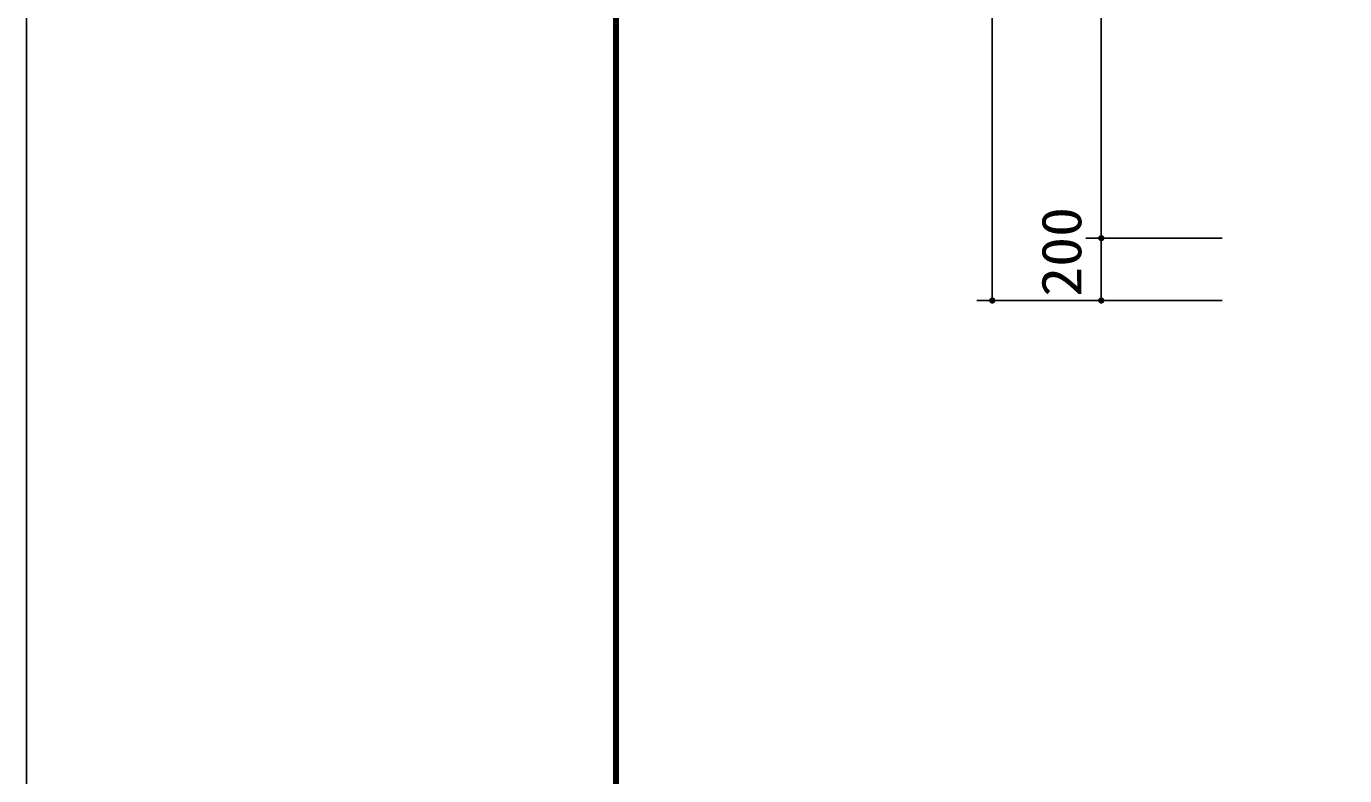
# Model space of a CAD drawing. Units: millimetres, scale not verified. Extents: x -14850 to 14850, y -10500 to 10500.
# Drawn here: x -14850 to -10618, y 3124 to 5528 of the extents above; entities that cross this region are included whole.
import ezdxf
from ezdxf.enums import TextEntityAlignment as Align

# ---------------------------------------------------------------- set-up
doc = ezdxf.new("R2010")
doc.units = ezdxf.units.MM
doc.header["$LTSCALE"] = 50
for name, color, linetype, lineweight in [('0-2_製作', 5, 'Continuous', 25), ('0-6_図面枠', 7, 'Continuous', 25), ('0-7_Axis_waku', 7, 'Continuous', 25)]:
    doc.layers.add(name, color=color, linetype=linetype, lineweight=lineweight)
doc.styles.add('ＭＳ ゴシック', font='')
doc.styles.get('ＭＳ ゴシック').set_extended_font_data('MS Gothic')

msp = doc.modelspace()

# ---------------------------------------------------------------- linework, layer by layer
at = {"layer": '0-2_製作', "color": 2}
for p, q in [((-11749.24, 4648.44), (-11749.24, 7848.44)), ((-11399.24, 7648.44), (-11399.24, 4848.44)), ((-11449.24, 4848.44), (-11010.61, 4848.44)), ((-11399.24, 4848.44), (-11399.24, 4648.44)), ((-11799.24, 4648.44), (-11010.61, 4648.44))]:
    msp.add_line(p, q, dxfattribs=at)
at = {"layer": '0-2_製作'}
for points in [[(-11406.09, 4855.73), (-11409.24, 4848.44), (-11409.22, 4849.06)], [(-11406.09, 4855.73), (-11399.24, 4848.44), (-11409.24, 4848.44)], [(-11399.24, 4848.44), (-11409.16, 4847.18), (-11409.24, 4848.44)], [(-11406.09, 4855.73), (-11409.22, 4849.06), (-11406.95, 4854.81)], [(-11406.95, 4854.81), (-11409.22, 4849.06), (-11409.07, 4850.31)], [(-11399.24, 4848.44), (-11408.93, 4845.95), (-11409.16, 4847.18)], [(-11406.95, 4854.81), (-11409.07, 4850.31), (-11407.69, 4853.79)], [(-11407.69, 4853.79), (-11409.07, 4850.31), (-11408.75, 4851.53)], [(-11399.24, 4848.44), (-11408.54, 4844.75), (-11408.93, 4845.95)], [(-11407.69, 4853.79), (-11408.75, 4851.53), (-11408.29, 4852.69)], [(-11399.24, 4848.44), (-11408.01, 4843.62), (-11408.54, 4844.75)], [(-11399.24, 4848.44), (-11407.33, 4842.56), (-11408.01, 4843.62)], [(-11399.24, 4848.44), (-11406.53, 4841.59), (-11407.33, 4842.56)], [(-11399.24, 4848.44), (-11405.62, 4840.73), (-11406.53, 4841.59)], [(-11405.12, 4856.53), (-11399.24, 4848.44), (-11406.09, 4855.73)], [(-11399.24, 4848.44), (-11404.6, 4839.99), (-11405.62, 4840.73)], [(-11404.06, 4857.2), (-11399.24, 4848.44), (-11405.12, 4856.53)], [(-11399.24, 4848.44), (-11403.5, 4839.39), (-11404.6, 4839.99)], [(-11402.92, 4857.73), (-11399.24, 4848.44), (-11404.06, 4857.2)], [(-11399.24, 4848.44), (-11402.33, 4838.93), (-11403.5, 4839.39)], [(-11401.73, 4858.12), (-11399.24, 4848.44), (-11402.92, 4857.73)], [(-11399.24, 4838.44), (-11402.33, 4838.93), (-11399.24, 4848.44)], [(-11399.24, 4838.44), (-11401.12, 4838.61), (-11402.33, 4838.93)], [(-11400.5, 4858.36), (-11399.24, 4848.44), (-11401.73, 4858.12)], [(-11399.24, 4838.44), (-11399.87, 4838.46), (-11401.12, 4838.61)], [(-11399.24, 4858.44), (-11399.24, 4848.44), (-11400.5, 4858.36)], [(-11398.62, 4858.42), (-11399.24, 4848.44), (-11399.24, 4858.44)], [(-11397.37, 4858.26), (-11399.24, 4848.44), (-11398.62, 4858.42)], [(-11396.15, 4857.95), (-11399.24, 4848.44), (-11397.37, 4858.26)], [(-11394.99, 4857.48), (-11399.24, 4848.44), (-11396.15, 4857.95)], [(-11394.99, 4857.48), (-11389.24, 4848.44), (-11399.24, 4848.44)], [(-11389.24, 4848.44), (-11399.24, 4838.44), (-11399.24, 4848.44)], [(-11389.24, 4848.44), (-11397.99, 4838.51), (-11399.24, 4838.44)], [(-11389.24, 4848.44), (-11396.76, 4838.75), (-11397.99, 4838.51)], [(-11389.24, 4848.44), (-11395.56, 4839.14), (-11396.76, 4838.75)], [(-11389.24, 4848.44), (-11394.43, 4839.67), (-11395.56, 4839.14)], [(-11393.89, 4856.88), (-11389.24, 4848.44), (-11394.99, 4857.48)], [(-11389.24, 4848.44), (-11393.37, 4840.35), (-11394.43, 4839.67)], [(-11392.87, 4856.14), (-11389.24, 4848.44), (-11393.89, 4856.88)], [(-11389.24, 4848.44), (-11392.4, 4841.15), (-11393.37, 4840.35)], [(-11391.95, 4855.28), (-11389.24, 4848.44), (-11392.87, 4856.14)], [(-11389.24, 4848.44), (-11391.54, 4842.06), (-11392.4, 4841.15)], [(-11391.15, 4854.31), (-11389.24, 4848.44), (-11391.95, 4855.28)], [(-11389.26, 4847.81), (-11391.54, 4842.06), (-11389.24, 4848.44)], [(-11389.42, 4846.56), (-11391.54, 4842.06), (-11389.26, 4847.81)], [(-11389.42, 4846.56), (-11390.8, 4843.08), (-11391.54, 4842.06)], [(-11390.48, 4853.25), (-11389.24, 4848.44), (-11391.15, 4854.31)], [(-11389.73, 4845.35), (-11390.8, 4843.08), (-11389.42, 4846.56)], [(-11389.73, 4845.35), (-11390.2, 4844.18), (-11390.8, 4843.08)], [(-11389.95, 4852.12), (-11389.24, 4848.44), (-11390.48, 4853.25)], [(-11389.56, 4850.92), (-11389.24, 4848.44), (-11389.95, 4852.12)], [(-11389.32, 4849.69), (-11389.24, 4848.44), (-11389.56, 4850.92)], [(-11756.09, 4655.73), (-11759.24, 4648.44), (-11756.95, 4654.81)], [(-11756.09, 4655.73), (-11749.24, 4648.44), (-11759.24, 4648.44)], [(-11755.12, 4656.53), (-11749.24, 4648.44), (-11756.09, 4655.73)], [(-11754.06, 4657.2), (-11749.24, 4648.44), (-11755.12, 4656.53)], [(-11752.92, 4657.73), (-11749.24, 4648.44), (-11754.06, 4657.2)], [(-11751.73, 4658.12), (-11749.24, 4648.44), (-11752.92, 4657.73)], [(-11750.5, 4658.36), (-11749.24, 4648.44), (-11751.73, 4658.12)], [(-11749.24, 4658.44), (-11749.24, 4648.44), (-11750.5, 4658.36)], [(-11748.62, 4658.42), (-11749.24, 4648.44), (-11749.24, 4658.44)], [(-11747.37, 4658.26), (-11749.24, 4648.44), (-11748.62, 4658.42)], [(-11746.15, 4657.95), (-11749.24, 4648.44), (-11747.37, 4658.26)], [(-11744.99, 4657.48), (-11749.24, 4648.44), (-11746.15, 4657.95)], [(-11744.99, 4657.48), (-11739.24, 4648.44), (-11749.24, 4648.44)], [(-11743.89, 4656.88), (-11739.24, 4648.44), (-11744.99, 4657.48)], [(-11742.87, 4656.14), (-11739.24, 4648.44), (-11743.89, 4656.88)], [(-11741.95, 4655.28), (-11739.24, 4648.44), (-11742.87, 4656.14)], [(-11741.15, 4654.31), (-11739.24, 4648.44), (-11741.95, 4655.28)], [(-11406.09, 4655.73), (-11409.24, 4648.44), (-11409.22, 4649.06)], [(-11406.09, 4655.73), (-11399.24, 4648.44), (-11409.24, 4648.44)], [(-11406.09, 4655.73), (-11409.22, 4649.06), (-11406.95, 4654.81)], [(-11405.12, 4656.53), (-11399.24, 4648.44), (-11406.09, 4655.73)], [(-11404.06, 4657.2), (-11399.24, 4648.44), (-11405.12, 4656.53)], [(-11402.92, 4657.73), (-11399.24, 4648.44), (-11404.06, 4657.2)], [(-11401.73, 4658.12), (-11399.24, 4648.44), (-11402.92, 4657.73)], [(-11400.5, 4658.36), (-11399.24, 4648.44), (-11401.73, 4658.12)], [(-11399.24, 4658.44), (-11399.24, 4648.44), (-11400.5, 4658.36)], [(-11398.62, 4658.42), (-11399.24, 4648.44), (-11399.24, 4658.44)], [(-11397.37, 4658.26), (-11399.24, 4648.44), (-11398.62, 4658.42)], [(-11396.15, 4657.95), (-11399.24, 4648.44), (-11397.37, 4658.26)], [(-11394.99, 4657.48), (-11399.24, 4648.44), (-11396.15, 4657.95)], [(-11394.99, 4657.48), (-11389.24, 4648.44), (-11399.24, 4648.44)], [(-11393.89, 4656.88), (-11389.24, 4648.44), (-11394.99, 4657.48)], [(-11392.87, 4656.14), (-11389.24, 4648.44), (-11393.89, 4656.88)], [(-11391.95, 4655.28), (-11389.24, 4648.44), (-11392.87, 4656.14)], [(-11391.15, 4654.31), (-11389.24, 4648.44), (-11391.95, 4655.28)], [(-11756.95, 4654.81), (-11759.24, 4648.44), (-11759.22, 4649.06)], [(-11749.24, 4648.44), (-11759.16, 4647.18), (-11759.24, 4648.44)], [(-11756.95, 4654.81), (-11759.22, 4649.06), (-11757.69, 4653.79)], [(-11757.69, 4653.79), (-11759.22, 4649.06), (-11759.07, 4650.31)], [(-11749.24, 4648.44), (-11758.93, 4645.95), (-11759.16, 4647.18)], [(-11757.69, 4653.79), (-11759.07, 4650.31), (-11758.29, 4652.69)], [(-11758.29, 4652.69), (-11759.07, 4650.31), (-11758.75, 4651.53)], [(-11749.24, 4648.44), (-11758.54, 4644.75), (-11758.93, 4645.95)], [(-11749.24, 4648.44), (-11758.01, 4643.62), (-11758.54, 4644.75)], [(-11749.24, 4648.44), (-11757.33, 4642.56), (-11758.01, 4643.62)], [(-11749.24, 4648.44), (-11756.53, 4641.59), (-11757.33, 4642.56)], [(-11749.24, 4648.44), (-11755.62, 4640.73), (-11756.53, 4641.59)], [(-11749.24, 4648.44), (-11754.6, 4639.99), (-11755.62, 4640.73)], [(-11749.24, 4648.44), (-11753.5, 4639.39), (-11754.6, 4639.99)], [(-11749.24, 4648.44), (-11752.33, 4638.92), (-11753.5, 4639.39)], [(-11749.24, 4638.44), (-11752.33, 4638.92), (-11749.24, 4648.44)], [(-11749.24, 4638.44), (-11751.12, 4638.61), (-11752.33, 4638.92)], [(-11749.24, 4638.44), (-11749.87, 4638.46), (-11751.12, 4638.61)], [(-11739.24, 4648.44), (-11749.24, 4638.44), (-11749.24, 4648.44)], [(-11739.24, 4648.44), (-11747.99, 4638.51), (-11749.24, 4638.44)], [(-11739.24, 4648.44), (-11746.76, 4638.75), (-11747.99, 4638.51)], [(-11739.24, 4648.44), (-11745.56, 4639.14), (-11746.76, 4638.75)], [(-11739.24, 4648.44), (-11744.43, 4639.67), (-11745.56, 4639.14)], [(-11739.24, 4648.44), (-11743.37, 4640.35), (-11744.43, 4639.67)], [(-11739.24, 4648.44), (-11742.4, 4641.15), (-11743.37, 4640.35)], [(-11739.24, 4648.44), (-11741.54, 4642.06), (-11742.4, 4641.15)], [(-11739.26, 4647.81), (-11741.54, 4642.06), (-11739.24, 4648.44)], [(-11739.26, 4647.81), (-11740.8, 4643.08), (-11741.54, 4642.06)], [(-11740.48, 4653.25), (-11739.24, 4648.44), (-11741.15, 4654.31)], [(-11739.42, 4646.56), (-11740.8, 4643.08), (-11739.26, 4647.81)], [(-11739.42, 4646.56), (-11740.2, 4644.18), (-11740.8, 4643.08)], [(-11739.95, 4652.12), (-11739.24, 4648.44), (-11740.48, 4653.25)], [(-11739.73, 4645.35), (-11740.2, 4644.18), (-11739.42, 4646.56)], [(-11739.56, 4650.92), (-11739.24, 4648.44), (-11739.95, 4652.12)], [(-11739.32, 4649.69), (-11739.24, 4648.44), (-11739.56, 4650.92)], [(-11399.24, 4648.44), (-11409.16, 4647.18), (-11409.24, 4648.44)], [(-11406.95, 4654.81), (-11409.22, 4649.06), (-11409.07, 4650.31)], [(-11399.24, 4648.44), (-11408.93, 4645.95), (-11409.16, 4647.18)], [(-11406.95, 4654.81), (-11409.07, 4650.31), (-11407.69, 4653.79)], [(-11407.69, 4653.79), (-11409.07, 4650.31), (-11408.75, 4651.53)], [(-11399.24, 4648.44), (-11408.54, 4644.75), (-11408.93, 4645.95)], [(-11407.69, 4653.79), (-11408.75, 4651.53), (-11408.29, 4652.69)], [(-11399.24, 4648.44), (-11408.01, 4643.62), (-11408.54, 4644.75)], [(-11399.24, 4648.44), (-11407.33, 4642.56), (-11408.01, 4643.62)], [(-11399.24, 4648.44), (-11406.53, 4641.59), (-11407.33, 4642.56)], [(-11399.24, 4648.44), (-11405.62, 4640.73), (-11406.53, 4641.59)], [(-11399.24, 4648.44), (-11404.6, 4639.99), (-11405.62, 4640.73)], [(-11399.24, 4648.44), (-11403.5, 4639.39), (-11404.6, 4639.99)], [(-11399.24, 4648.44), (-11402.33, 4638.92), (-11403.5, 4639.39)], [(-11399.24, 4638.44), (-11402.33, 4638.92), (-11399.24, 4648.44)], [(-11399.24, 4638.44), (-11401.12, 4638.61), (-11402.33, 4638.92)], [(-11399.24, 4638.44), (-11399.87, 4638.46), (-11401.12, 4638.61)], [(-11389.24, 4648.44), (-11399.24, 4638.44), (-11399.24, 4648.44)], [(-11389.24, 4648.44), (-11397.99, 4638.51), (-11399.24, 4638.44)], [(-11389.24, 4648.44), (-11396.76, 4638.75), (-11397.99, 4638.51)], [(-11389.24, 4648.44), (-11395.56, 4639.14), (-11396.76, 4638.75)], [(-11389.24, 4648.44), (-11394.43, 4639.67), (-11395.56, 4639.14)], [(-11389.24, 4648.44), (-11393.37, 4640.35), (-11394.43, 4639.67)], [(-11389.24, 4648.44), (-11392.4, 4641.15), (-11393.37, 4640.35)], [(-11389.24, 4648.44), (-11391.54, 4642.06), (-11392.4, 4641.15)], [(-11389.26, 4647.81), (-11391.54, 4642.06), (-11389.24, 4648.44)], [(-11389.42, 4646.56), (-11391.54, 4642.06), (-11389.26, 4647.81)], [(-11389.42, 4646.56), (-11390.8, 4643.08), (-11391.54, 4642.06)], [(-11390.48, 4653.25), (-11389.24, 4648.44), (-11391.15, 4654.31)], [(-11389.73, 4645.35), (-11390.8, 4643.08), (-11389.42, 4646.56)], [(-11389.73, 4645.35), (-11390.2, 4644.18), (-11390.8, 4643.08)], [(-11389.95, 4652.12), (-11389.24, 4648.44), (-11390.48, 4653.25)], [(-11389.56, 4650.92), (-11389.24, 4648.44), (-11389.95, 4652.12)], [(-11389.32, 4649.69), (-11389.24, 4648.44), (-11389.56, 4650.92)]]:
    msp.add_solid(points, dxfattribs=at)
at = {"layer": '0-6_図面枠'}
msp.add_lwpolyline([(-14850, -10500), (14850, -10500), (14850, 10500), (-14850, 10500)], close=True, dxfattribs=at)
at = {"layer": '0-7_Axis_waku'}
for p, q in [((-12964, 9629), (-12964, -9679.01)), ((-12963, 9628), (-12963, -9678.01)), ((-12962, 9627), (-12962, -9677.01)), ((-12961, 9626), (-12961, -9676.01)), ((-12960, 9625), (-12960, -9675.01)), ((-12959, 9624), (-12959, -9674.01)), ((-12958, 9623), (-12958, -9673.01)), ((-12957, 9622), (-12957, -9672.01)), ((-12956, 9621), (-12956, -9671.01)), ((-12955, 9620), (-12955, -9670.01)), ((-12954, 9619), (-12954, -9669.01)), ((-12953, 9618), (-12953, -9668.01)), ((-12952, 9617), (-12952, -9667.01)), ((-12951, 9616), (-12951, -9666.01)), ((-12950, 9615), (-12950, -9665))]:
    msp.add_line(p, q, dxfattribs=at)

# ---------------------------------------------------------------- texts
at = {"layer": '0-2_製作', "color": 4, "style": 'ＭＳ ゴシック', "width": 1.1}
msp.add_text('200', height=128.4, rotation=90, dxfattribs=at).set_placement((-11424.7, 4660.37), align=Align.BOTTOM_LEFT)

doc.saveas('drawing.dxf')
